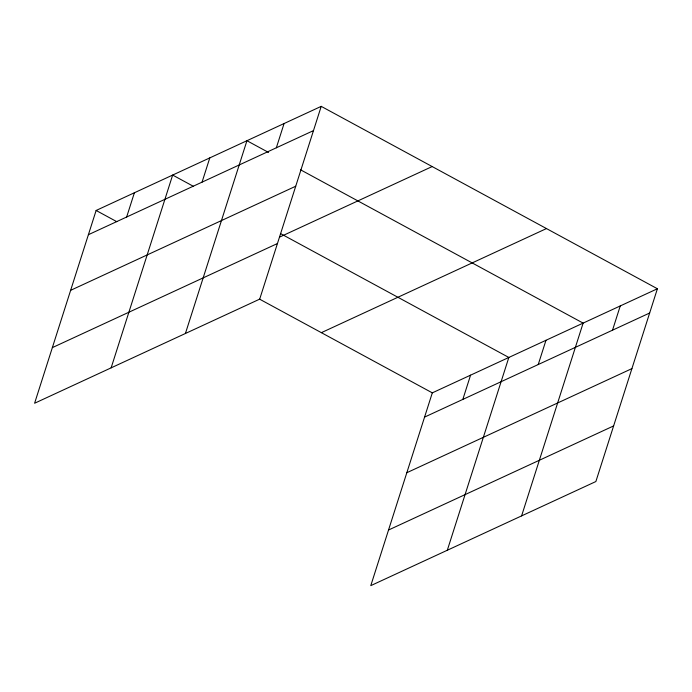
<?xml version="1.0" encoding="UTF-8"?>
<svg xmlns="http://www.w3.org/2000/svg" width="692" height="692" viewBox="0 0 692 692"><rect width="100%" height="100%" fill="white"/><g stroke="black" fill="none" stroke-linecap="round" stroke-linejoin="round"><path stroke-width="1.04" d="M321.218 106.36L96.127 210.463L34.6 403.246L259.69 299.143L321.218 106.36L657.4 288.754L595.873 481.537L370.782 585.64L432.31 392.857L657.4 288.754M126.653 217.011L134.386 192.765M111.135 367.85L172.654 175.067L193.336 186.286M202.055 182.143L209.797 157.888M185.413 333.501L246.94 140.718L268.565 152.448M276.342 147.785L284.075 123.539M462.836 399.405L470.569 375.159M447.317 550.244L508.836 357.461L280.779 233.723M538.238 364.537L545.979 340.282M521.595 515.895L583.122 323.112L300.527 169.791M612.524 330.179L620.257 305.933M88.386 234.709L313.476 130.615M70.636 290.329L295.726 186.226M279.672 237.071L432.163 166.556M52.35 347.626L277.44 243.532M321.365 332.662L546.464 228.568M424.568 417.103L649.658 313.009M406.818 472.722L631.908 368.62M388.532 530.02L613.622 425.926M96.127 210.463L116.81 221.682M259.535 299.117L432.31 392.857"/></g></svg>
